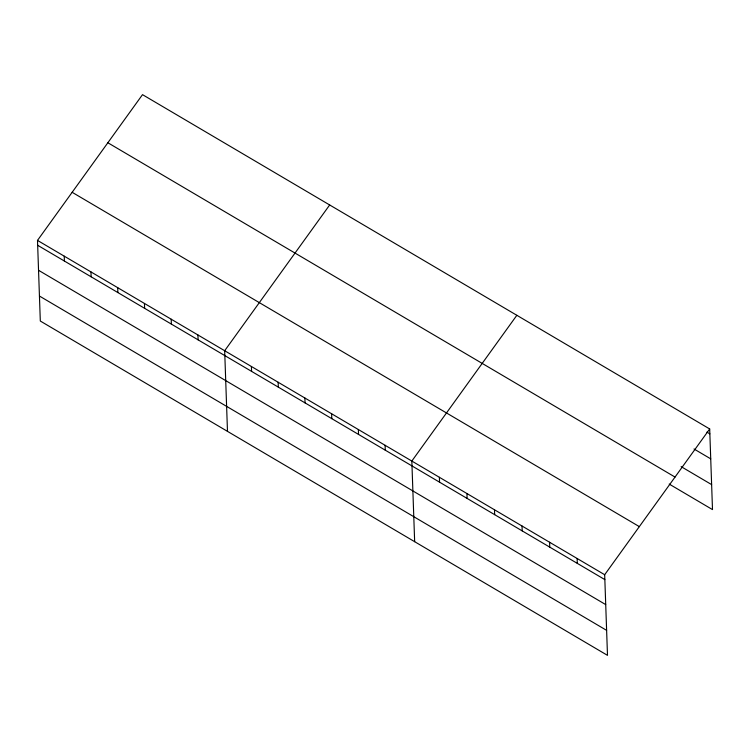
<?xml version="1.0" encoding="UTF-8"?>
<svg xmlns="http://www.w3.org/2000/svg" width="750" height="750" viewBox="0 0 750 750"><rect width="100%" height="100%" fill="white"/><g stroke="black" fill="none" stroke-linecap="round" stroke-linejoin="round"><path stroke-width="1.12" d="M709.688 428.962L604.678 574.725L607.491 655.35L40.312 321.038L37.5 240.403L142.509 94.65L709.688 428.962L712.5 509.597L669.206 484.078M329.672 204.975L224.672 350.728L227.484 431.363M516.844 315.3L411.834 461.053L414.656 541.688M706.903 432.113L709.856 433.856M694.003 448.988L710.728 458.85M681.131 466.622L711.628 484.603M107.85 142.744L675.028 477.066M72.15 192.3L639.328 526.622M37.5 240.403L604.678 574.725M37.669 245.287L604.847 579.609M38.541 270.291L605.719 604.603M39.441 296.044L606.619 630.356M577.125 558.478L577.303 563.372M549.581 542.241L549.75 547.134M522.028 526.003L522.206 530.897M494.484 509.766L494.653 514.659M466.931 493.528L467.109 498.412M439.387 477.291L439.556 482.175M385.097 445.294L385.266 450.178M358.359 429.534L358.528 434.419M331.622 413.775L331.791 418.659M304.884 398.006L305.053 402.9M278.147 382.247L278.316 387.141M251.409 366.488L251.578 371.381M197.934 334.969L198.103 339.853M171.188 319.209L171.366 324.094M144.45 303.45L144.628 308.334M117.713 287.691L117.881 292.575M90.975 271.922L91.144 276.816M64.237 256.163L64.406 261.056"/></g></svg>
